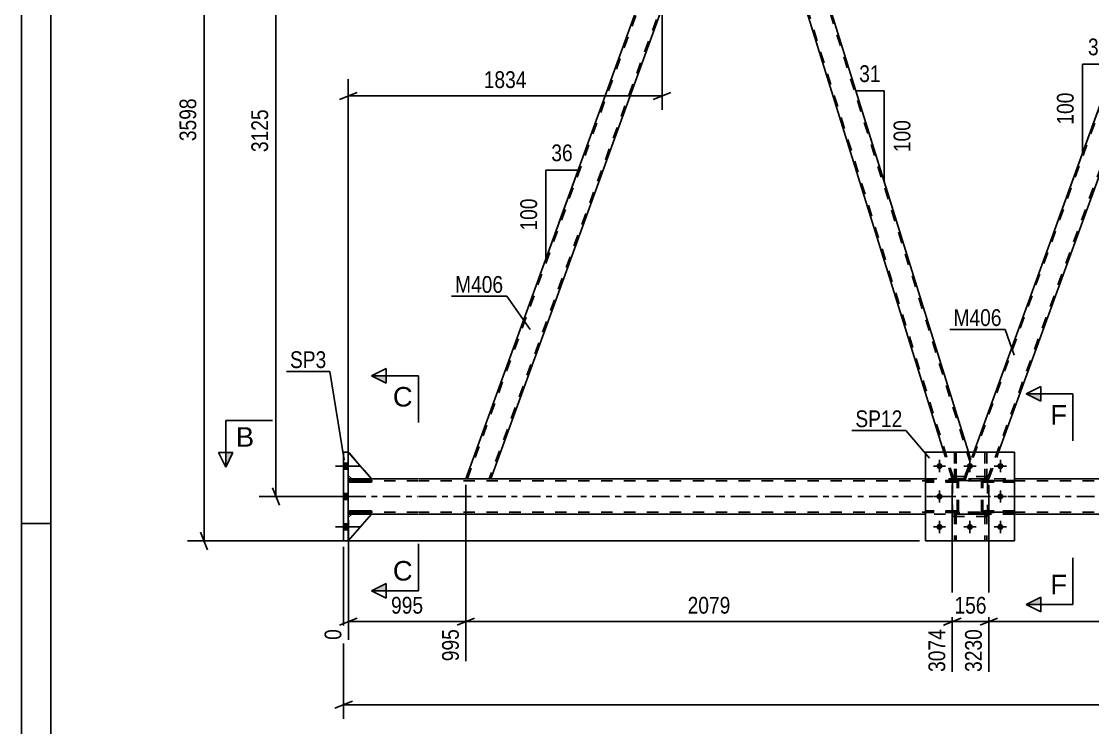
# Model space of a CAD drawing. Header units: millimetres. Extents: x -129 to 712, y -428 to 166.
# Drawn here: x -129.1 to 54, y -164.5 to -43.8 of the extents above; entities that cross this region are included whole.
import ezdxf

# ---------------------------------------------------------------- set-up
doc = ezdxf.new("R2010")
doc.units = ezdxf.units.MM
doc.linetypes.add('DXK_LINE_DOT2', pattern=[3.9198, 1.9599, -1.9599])
doc.linetypes.add('DXK_LINE_DOT3', pattern=[5.9187, 2.979, -0.9799, 0.9799, -0.9799])
doc.styles.add('Arial', font='ARIAL.TTF', dxfattribs={"height": 0.2})
doc.styles.add('Arial Narrow', font='ARIALN.TTF', dxfattribs={"height": 0.2})

# ---------------------------------------------------------------- blocks, each defined once
blk = doc.blocks.new('Unknown-232816670-1133')
at = {"color": 5, "linetype": 'Continuous'}
for p, q in [((-129.06, 166.41), (-129.06, -427.59)), ((-124.06, 161.41), (-124.06, -422.59)), ((-124.06, -129.59), (-129.06, -129.59))]:
    blk.add_line(p, q, dxfattribs=at)
blk = doc.blocks.new('Bolt-232816670-5059 - 5056')
at = {"linetype": 'Continuous'}
for points in [[(-73.2, -120.32), (-73.2, -119.28), (-74, -119.28), (-74, -120.32)], [(-73.2, -120.32), (-73.2, -119.28), (-74, -119.28), (-74, -120.32)], [(-73.2, -120.32), (-73.2, -119.28), (-74, -119.28), (-74, -120.32)], [(-73.2, -125.52), (-73.2, -124.48), (-74, -124.48), (-74, -125.52)], [(-73.2, -125.52), (-73.2, -124.48), (-74, -124.48), (-74, -125.52)], [(-73.2, -130.72), (-73.2, -129.68), (-74, -129.68), (-74, -130.72)], [(-73.2, -130.72), (-73.2, -129.68), (-74, -129.68), (-74, -130.72)], [(-73.2, -130.72), (-73.2, -129.68), (-74, -129.68), (-74, -130.72)]]:
    blk.add_hatch(color=1, dxfattribs=at).paths.add_polyline_path(points)
at = {"color": 1, "linetype": 'Continuous'}
for p, q in [((-75.4, -119.8), (-71.2, -119.8)), ((-75.4, -119.8), (-71.2, -119.8)), ((-75.4, -119.8), (-71.2, -119.8)), ((-74, -119.28), (-73.2, -119.28)), ((-74, -119.28), (-73.2, -119.28)), ((-74, -119.28), (-73.2, -119.28)), ((-74, -120.32), (-73.2, -120.32)), ((-74, -120.32), (-73.2, -120.32)), ((-74, -120.32), (-73.2, -120.32)), ((-74, -124.48), (-73.2, -124.48)), ((-74, -124.48), (-73.2, -124.48)), ((-75.4, -125), (-71.2, -125)), ((-75.4, -125), (-71.2, -125)), ((-74, -125.52), (-73.2, -125.52)), ((-74, -125.52), (-73.2, -125.52)), ((-74, -129.68), (-73.2, -129.68)), ((-74, -129.68), (-73.2, -129.68)), ((-74, -129.68), (-73.2, -129.68)), ((-75.4, -130.2), (-71.2, -130.2)), ((-75.4, -130.2), (-71.2, -130.2)), ((-75.4, -130.2), (-71.2, -130.2)), ((-74, -130.72), (-73.2, -130.72)), ((-74, -130.72), (-73.2, -130.72)), ((-74, -130.72), (-73.2, -130.72))]:
    blk.add_line(p, q, dxfattribs=at)
blk = doc.blocks.new('Part-232816670-5231 - 5056')
at = {"color": 2, "linetype": 'Continuous'}
for p, q in [((-53.1, -122), (-9.93, -3.4)), ((-48.84, -122), (-6.35, -5.25))]:
    blk.add_line(p, q, dxfattribs=at)
at = {"color": 7, "linetype": 'DXK_LINE_DOT2'}
for p, q in [((-52.84, -122), (-9.53, -3)), ((-5.79, -3), (-49.1, -122)), ((-9.79, -3), (-9.93, -3.4)), ((-5.53, -3), (-9.79, -3)), ((-6.35, -5.25), (-5.53, -3)), ((-48.84, -122), (-53.1, -122))]:
    blk.add_line(p, q, dxfattribs=at)
blk = doc.blocks.new('Part-232816670-5072 - 5056')
at = {"color": 2, "linetype": 'Continuous'}
for p, q in [((-73.2, -128.6), (-72.6, -128)), ((-69.2, -128), (-73.2, -132.6)), ((-72.6, -128), (-69.2, -128))]:
    blk.add_line(p, q, dxfattribs=at)
at = {"color": 7, "linetype": 'DXK_LINE_DOT2'}
blk.add_line((-73.2, -132.6), (-73.2, -128.6), dxfattribs=at)
blk = doc.blocks.new('Part-232816670-5073 - 5056')
at = {"color": 2, "linetype": 'Continuous'}
for p, q in [((-69.2, -122), (-73.2, -117.4)), ((-73.2, -121.4), (-72.6, -122)), ((-72.6, -122), (-69.2, -122))]:
    blk.add_line(p, q, dxfattribs=at)
at = {"color": 7, "linetype": 'DXK_LINE_DOT2'}
blk.add_line((-73.2, -117.4), (-73.2, -121.4), dxfattribs=at)
blk = doc.blocks.new('Part-232816670-5074 - 5056')
at = {"color": 7, "linetype": 'DXK_LINE_DOT2'}
for p, q in [((-73.2, -132.6), (-69.2, -128)), ((-72.6, -128), (-73.2, -128.6)), ((-69.2, -128), (-72.6, -128)), ((-73.2, -128.6), (-73.2, -132.6))]:
    blk.add_line(p, q, dxfattribs=at)
blk = doc.blocks.new('Part-232816670-5075 - 5056')
at = {"color": 7, "linetype": 'DXK_LINE_DOT2'}
for p, q in [((-69.2, -122), (-73.2, -117.4)), ((-73.2, -117.4), (-73.2, -121.4)), ((-73.2, -121.4), (-72.6, -122)), ((-72.6, -122), (-69.2, -122))]:
    blk.add_line(p, q, dxfattribs=at)
blk = doc.blocks.new('Part-232816670-5193 - 5056')
at = {"color": 7, "linetype": 'DXK_LINE_DOT2'}
for p, q in [((-69.2, -127.44), (-73.2, -127.44)), ((-73.2, -127.44), (-73.2, -127.76)), ((-73.2, -127.76), (-69.2, -127.76)), ((-72.6, -127.76), (-72.6, -127.44)), ((-69.2, -127.76), (-69.2, -127.44))]:
    blk.add_line(p, q, dxfattribs=at)
blk = doc.blocks.new('Part-232816670-5119 - 5056')
at = {"color": 2, "linetype": 'Continuous'}
for p, q in [((-73.2, -122), (-72.6, -122)), ((-69.2, -122), (-61.2, -122)), ((-61.1, -122), (25.46, -122)), ((195.73, -122), (40.66, -122)), ((-73.2, -128), (-72.6, -128)), ((-69.2, -128), (-61.2, -128)), ((-61.1, -128), (25.46, -128)), ((195.73, -128), (40.66, -128))]:
    blk.add_line(p, q, dxfattribs=at)
at = {"color": 7, "linetype": 'DXK_LINE_DOT2'}
for p, q in [((-73.2, -128), (-73.2, -122)), ((-61.2, -122.32), (-73.2, -122.32)), ((-72.6, -122), (-69.2, -122)), ((599.14, -122.32), (-61.1, -122.32)), ((25.46, -122), (599.14, -122)), ((25.46, -122), (40.66, -122)), ((-61.2, -127.68), (-73.2, -127.68)), ((-72.6, -128), (-69.2, -128)), ((599.14, -127.68), (-61.1, -127.68)), ((40.66, -128), (25.46, -128))]:
    blk.add_line(p, q, dxfattribs=at)
at = {"color": 7, "linetype": 'DXK_LINE_DOT3'}
for p, q in [((-73.2, -125), (-61.2, -125)), ((-61.1, -125), (599.14, -125))]:
    blk.add_line(p, q, dxfattribs=at)
blk = doc.blocks.new('Part-232816670-5192 - 5056')
at = {"color": 2, "linetype": 'Continuous'}
for p, q in [((-73.2, -127.44), (-69.2, -127.44)), ((-73.2, -127.76), (-73.2, -127.44)), ((-69.2, -127.76), (-73.2, -127.76)), ((-69.2, -127.44), (-69.2, -127.76))]:
    blk.add_line(p, q, dxfattribs=at)
at = {"color": 7, "linetype": 'DXK_LINE_DOT2'}
blk.add_line((-72.6, -127.76), (-72.6, -127.44), dxfattribs=at)
blk = doc.blocks.new('Part-232816670-5190 - 5056')
at = {"color": 2, "linetype": 'Continuous'}
for p, q in [((-73.2, -122.24), (-69.2, -122.24)), ((-73.2, -122.56), (-73.2, -122.24)), ((-69.2, -122.56), (-73.2, -122.56)), ((-69.2, -122.24), (-69.2, -122.56))]:
    blk.add_line(p, q, dxfattribs=at)
at = {"color": 7, "linetype": 'DXK_LINE_DOT2'}
blk.add_line((-72.6, -122.56), (-72.6, -122.24), dxfattribs=at)
blk = doc.blocks.new('Part-232816670-5191 - 5056')
at = {"color": 7, "linetype": 'DXK_LINE_DOT2'}
for p, q in [((-69.2, -122.24), (-73.2, -122.24)), ((-73.2, -122.24), (-73.2, -122.56)), ((-73.2, -122.56), (-69.2, -122.56)), ((-72.6, -122.56), (-72.6, -122.24)), ((-69.2, -122.56), (-69.2, -122.24))]:
    blk.add_line(p, q, dxfattribs=at)
blk = doc.blocks.new('Part-232816670-5220 - 5056')
at = {"color": 7, "linetype": 'DXK_LINE_DOT2'}
for p, q in [((36.06, -121.6), (30.06, -121.6)), ((30.06, -128.4), (30.06, -121.6)), ((36.06, -128.4), (36.06, -121.6)), ((36.06, -128.4), (30.06, -128.4))]:
    blk.add_line(p, q, dxfattribs=at)
blk = doc.blocks.new('Part-232816670-5221 - 5056')
at = {"color": 7, "linetype": 'DXK_LINE_DOT2'}
for p, q in [((30.86, -122.48), (30.9, -122.29)), ((30.9, -122.29), (30.86, -122.48)), ((30.86, -127.52), (30.86, -122.48)), ((31.1, -122.48), (31.12, -122.38)), ((31.1, -127.52), (31.1, -122.48)), ((31.12, -122.38), (31.17, -122.31)), ((31.16, -122.03), (31.34, -122)), ((31.34, -122), (31.16, -122.03)), ((31.17, -122.31), (31.25, -122.25)), ((31.25, -122.25), (31.34, -122.24)), ((34.78, -122), (31.34, -122)), ((31.34, -122.24), (34.78, -122.24)), ((34.78, -122), (34.96, -122.03)), ((34.96, -122.03), (34.78, -122)), ((34.78, -122.24), (34.87, -122.25)), ((34.87, -122.25), (34.95, -122.31)), ((34.95, -122.31), (35, -122.38)), ((35, -122.38), (35.02, -122.48)), ((35.02, -127.52), (35.02, -122.48)), ((35.22, -122.29), (35.26, -122.48)), ((35.26, -122.48), (35.22, -122.29)), ((35.26, -127.52), (35.26, -122.48)), ((30.9, -127.7), (30.86, -127.52)), ((30.86, -127.52), (30.9, -127.7)), ((31.12, -127.61), (31.1, -127.52)), ((31.17, -127.69), (31.12, -127.61)), ((31.34, -128), (31.16, -127.96)), ((31.16, -127.96), (31.34, -128)), ((31.25, -127.74), (31.17, -127.69)), ((31.34, -127.76), (31.25, -127.74)), ((34.78, -127.76), (31.34, -127.76)), ((34.78, -128), (31.34, -128)), ((34.87, -127.74), (34.78, -127.76)), ((34.96, -127.96), (34.78, -128)), ((34.78, -128), (34.96, -127.96)), ((34.95, -127.69), (34.87, -127.74)), ((35, -127.61), (34.95, -127.69)), ((35.02, -127.52), (35, -127.61)), ((35.26, -127.52), (35.22, -127.7)), ((35.22, -127.7), (35.26, -127.52))]:
    blk.add_line(p, q, dxfattribs=at)
at = {"color": 7, "linetype": 'DXK_LINE_DOT3'}
blk.add_line((33.06, -125), (33.06, -125), dxfattribs=at)
at = {"color": 7, "linetype": 'DXK_LINE_DOT2'}
for centre, start, end in [((31.34, -122.48), 112.5, 157.5), ((31.34, -122.48), 112.5, 157.5), ((34.78, -122.48), 22.5, 67.5), ((34.78, -122.48), 22.5, 67.5), ((31.34, -127.52), 202.5, 247.5), ((31.34, -127.52), 202.5, 247.5), ((34.78, -127.52), 292.5, 337.5), ((34.78, -127.52), 292.5, 337.5)]:
    blk.add_arc(centre, 0.48, start, end, dxfattribs=at)
blk = doc.blocks.new('Part-232816670-5226 - 5056')
at = {"color": 2, "linetype": 'Continuous'}
for p, q in [((-5.68, -3.4), (-6.35, -5.25)), ((32.8, -117.4), (-2.74, -3.4)), ((28.61, -117.4), (-6.35, -5.25))]:
    blk.add_line(p, q, dxfattribs=at)
at = {"color": 7, "linetype": 'DXK_LINE_DOT2'}
for p, q in [((-5.53, -3), (-5.68, -3.4)), ((-2.86, -3), (-5.53, -3)), ((33.08, -119.12), (-3.11, -3)), ((-2.74, -3.4), (-2.86, -3)), ((30.29, -122), (-6.21, -4.88)), ((30.04, -122), (28.61, -117.4)), ((32.03, -122), (33.22, -118.75)), ((33.22, -118.75), (32.8, -117.4)), ((30.04, -122), (32.03, -122))]:
    blk.add_line(p, q, dxfattribs=at)
blk = doc.blocks.new('Part-232816670-5236 - 5056')
at = {"color": 7, "linetype": 'DXK_LINE_DOT2'}
for p, q in [((32.29, -122), (75.6, -3)), ((36.04, -122), (79.35, -3)), ((75.2, -3.4), (75.35, -3)), ((79.6, -3), (75.35, -3)), ((78.78, -5.25), (79.6, -3)), ((32.03, -122), (33.71, -117.4)), ((36.29, -122), (37.97, -117.4)), ((36.29, -122), (32.03, -122))]:
    blk.add_line(p, q, dxfattribs=at)
at = {"color": 2, "linetype": 'Continuous'}
for p, q in [((33.71, -117.4), (75.2, -3.4)), ((37.97, -117.4), (78.78, -5.25))]:
    blk.add_line(p, q, dxfattribs=at)
blk = doc.blocks.new('Part-232816670-5380 - 5056')
at = {"color": 7, "linetype": 'DXK_LINE_DOT2'}
for p, q in [((30.86, -127.44), (25.46, -127.44)), ((25.46, -127.76), (25.46, -127.44)), ((30.86, -127.76), (25.46, -127.76)), ((30.26, -127.76), (30.26, -127.44)), ((30.86, -127.44), (30.86, -127.76))]:
    blk.add_line(p, q, dxfattribs=at)
blk = doc.blocks.new('Part-232816670-5382 - 5056')
at = {"color": 2, "linetype": 'Continuous'}
blk.add_line((30.73, -117.4), (30.41, -117.4), dxfattribs=at)
at = {"color": 7, "linetype": 'DXK_LINE_DOT2'}
for p, q in [((30.41, -117.4), (30.41, -122.24)), ((30.73, -122.24), (30.73, -117.4)), ((30.41, -121.64), (30.73, -121.64)), ((30.41, -122.24), (30.73, -122.24))]:
    blk.add_line(p, q, dxfattribs=at)
blk = doc.blocks.new('Part-232816670-5276 - 5056')
at = {"color": 2, "linetype": 'Continuous'}
for p, q in [((-74, -117.4), (-73.2, -117.4)), ((-74, -132.6), (-74, -117.4)), ((-73.2, -117.4), (-73.2, -132.6)), ((-73.2, -132.6), (-74, -132.6))]:
    blk.add_line(p, q, dxfattribs=at)
blk = doc.blocks.new('Bolt-232816670-5442 - 5056')
at = {"color": 1, "linetype": 'Continuous'}
for p, q in [((27.86, -118.76), (27.86, -119.45)), ((33.06, -118.76), (33.06, -119.45)), ((38.26, -118.76), (38.26, -119.45)), ((26.82, -119.8), (27.51, -119.8)), ((27.86, -120.84), (27.86, -120.14)), ((28.9, -119.8), (28.21, -119.8)), ((32.02, -119.8), (32.71, -119.8)), ((33.06, -120.84), (33.06, -120.14)), ((34.1, -119.8), (33.41, -119.8)), ((37.22, -119.8), (37.91, -119.8)), ((38.26, -120.84), (38.26, -120.14)), ((39.3, -119.8), (38.61, -119.8)), ((27.86, -123.96), (27.86, -124.65)), ((38.26, -123.96), (38.26, -124.65)), ((26.82, -125), (27.51, -125)), ((27.86, -126.04), (27.86, -125.34)), ((28.9, -125), (28.21, -125)), ((37.22, -125), (37.91, -125)), ((38.26, -126.04), (38.26, -125.34)), ((39.3, -125), (38.61, -125)), ((27.86, -129.16), (27.86, -129.85)), ((33.06, -129.16), (33.06, -129.85)), ((38.26, -129.16), (38.26, -129.85)), ((26.82, -130.2), (27.51, -130.2)), ((27.86, -131.24), (27.86, -130.54)), ((28.9, -130.2), (28.21, -130.2)), ((32.02, -130.2), (32.71, -130.2)), ((33.06, -131.24), (33.06, -130.54)), ((34.1, -130.2), (33.41, -130.2)), ((37.22, -130.2), (37.91, -130.2)), ((38.26, -131.24), (38.26, -130.54)), ((39.3, -130.2), (38.61, -130.2))]:
    blk.add_line(p, q, dxfattribs=at)
blk = doc.blocks.new('Part-232816670-5328 - 5056')
at = {"color": 7, "linetype": 'DXK_LINE_DOT2'}
for p, q in [((35.93, -127.76), (35.61, -127.76)), ((35.61, -127.76), (35.61, -132.6)), ((35.93, -127.76), (35.93, -132.6)), ((35.61, -128.36), (35.93, -128.36)), ((35.61, -132.6), (35.93, -132.6))]:
    blk.add_line(p, q, dxfattribs=at)
blk = doc.blocks.new('Part-232816670-5329 - 5056')
at = {"color": 7, "linetype": 'DXK_LINE_DOT2'}
for p, q in [((30.73, -127.76), (30.41, -127.76)), ((30.41, -127.76), (30.41, -132.6)), ((30.73, -127.76), (30.73, -132.6)), ((30.41, -128.36), (30.73, -128.36)), ((30.41, -132.6), (30.73, -132.6))]:
    blk.add_line(p, q, dxfattribs=at)
blk = doc.blocks.new('Part-232816670-5332 - 5056')
at = {"color": 7, "linetype": 'DXK_LINE_DOT2'}
for p, q in [((40.66, -122.24), (35.26, -122.24)), ((35.26, -122.24), (35.26, -122.56)), ((35.26, -122.56), (40.66, -122.56)), ((35.86, -122.56), (35.86, -122.24)), ((40.66, -122.56), (40.66, -122.24))]:
    blk.add_line(p, q, dxfattribs=at)
blk = doc.blocks.new('Part-232816670-5335 - 5056')
at = {"color": 7, "linetype": 'DXK_LINE_DOT2'}
for p, q in [((40.66, -127.44), (35.26, -127.44)), ((35.26, -127.44), (35.26, -127.76)), ((35.26, -127.76), (40.66, -127.76)), ((35.86, -127.76), (35.86, -127.44)), ((40.66, -127.76), (40.66, -127.44))]:
    blk.add_line(p, q, dxfattribs=at)
blk = doc.blocks.new('Part-232816670-5338 - 5056')
at = {"color": 7, "linetype": 'DXK_LINE_DOT2'}
for p, q in [((30.86, -122.24), (25.46, -122.24)), ((25.46, -122.24), (25.46, -122.56)), ((30.86, -122.56), (25.46, -122.56)), ((30.26, -122.56), (30.26, -122.24)), ((30.86, -122.56), (30.86, -122.24))]:
    blk.add_line(p, q, dxfattribs=at)
blk = doc.blocks.new('Part-232816670-5341 - 5056')
at = {"color": 7, "linetype": 'DXK_LINE_DOT2'}
for p, q in [((30.86, -127.44), (25.46, -127.44)), ((25.46, -127.44), (25.46, -127.76)), ((30.86, -127.76), (25.46, -127.76)), ((30.26, -127.76), (30.26, -127.44)), ((30.86, -127.76), (30.86, -127.44))]:
    blk.add_line(p, q, dxfattribs=at)
blk = doc.blocks.new('Part-232816670-5365 - 5056')
at = {"color": 7, "linetype": 'DXK_LINE_DOT2'}
for p, q in [((25.46, -117.4), (25.46, -132.6)), ((25.46, -117.4), (40.66, -117.4)), ((40.66, -117.4), (40.66, -132.6)), ((25.46, -132.6), (40.66, -132.6))]:
    blk.add_line(p, q, dxfattribs=at)
blk = doc.blocks.new('Part-232816670-5370 - 5056')
at = {"color": 2, "linetype": 'Continuous'}
for p, q in [((40.66, -117.4), (25.46, -117.4)), ((25.46, -117.4), (25.46, -132.6)), ((40.66, -117.4), (40.66, -132.6)), ((40.66, -132.6), (25.46, -132.6))]:
    blk.add_line(p, q, dxfattribs=at)
blk = doc.blocks.new('Part-232816670-5371 - 5056')
at = {"color": 7, "linetype": 'DXK_LINE_DOT2'}
for p, q in [((35.61, -122.24), (35.61, -117.4)), ((35.61, -117.4), (35.93, -117.4)), ((35.93, -117.4), (35.93, -122.24)), ((35.61, -121.64), (35.93, -121.64)), ((35.93, -122.24), (35.61, -122.24))]:
    blk.add_line(p, q, dxfattribs=at)
blk = doc.blocks.new('Part-232816670-5372 - 5056')
at = {"color": 7, "linetype": 'DXK_LINE_DOT2'}
for p, q in [((30.41, -122.24), (30.41, -117.4)), ((30.41, -117.4), (30.73, -117.4)), ((30.73, -117.4), (30.73, -122.24)), ((30.41, -121.64), (30.73, -121.64)), ((30.73, -122.24), (30.41, -122.24))]:
    blk.add_line(p, q, dxfattribs=at)
blk = doc.blocks.new('Part-232816670-5373 - 5056')
at = {"color": 7, "linetype": 'DXK_LINE_DOT2'}
for p, q in [((35.61, -127.76), (35.93, -127.76)), ((35.61, -127.76), (35.61, -132.6)), ((35.93, -127.76), (35.93, -132.6)), ((35.61, -128.36), (35.93, -128.36)), ((35.93, -132.6), (35.61, -132.6))]:
    blk.add_line(p, q, dxfattribs=at)
blk = doc.blocks.new('Part-232816670-5374 - 5056')
at = {"color": 7, "linetype": 'DXK_LINE_DOT2'}
for p, q in [((30.41, -127.76), (30.73, -127.76)), ((30.41, -127.76), (30.41, -132.6)), ((30.73, -127.76), (30.73, -132.6)), ((30.41, -128.36), (30.73, -128.36)), ((30.73, -132.6), (30.41, -132.6))]:
    blk.add_line(p, q, dxfattribs=at)
blk = doc.blocks.new('Part-232816670-5375 - 5056')
at = {"color": 7, "linetype": 'DXK_LINE_DOT2'}
for p, q in [((30.86, -122.48), (30.9, -122.29)), ((30.9, -122.29), (30.86, -122.48)), ((30.86, -127.52), (30.86, -122.48)), ((31.1, -122.48), (31.12, -122.38)), ((31.1, -127.52), (31.1, -122.48)), ((31.12, -122.38), (31.17, -122.31)), ((31.16, -122.03), (31.34, -122)), ((31.34, -122), (31.16, -122.03)), ((31.17, -122.31), (31.25, -122.25)), ((31.25, -122.25), (31.34, -122.24)), ((34.78, -122), (31.34, -122)), ((31.34, -122.24), (34.78, -122.24)), ((34.78, -122), (34.96, -122.03)), ((34.96, -122.03), (34.78, -122)), ((34.78, -122.24), (34.87, -122.25)), ((34.87, -122.25), (34.95, -122.31)), ((34.95, -122.31), (35, -122.38)), ((35, -122.38), (35.02, -122.48)), ((35.02, -127.52), (35.02, -122.48)), ((35.22, -122.29), (35.26, -122.48)), ((35.26, -122.48), (35.22, -122.29)), ((35.26, -127.52), (35.26, -122.48)), ((30.9, -127.7), (30.86, -127.52)), ((30.86, -127.52), (30.9, -127.7)), ((31.12, -127.61), (31.1, -127.52)), ((31.17, -127.69), (31.12, -127.61)), ((31.34, -128), (31.16, -127.96)), ((31.16, -127.96), (31.34, -128)), ((31.25, -127.74), (31.17, -127.69)), ((31.34, -127.76), (31.25, -127.74)), ((34.78, -127.76), (31.34, -127.76)), ((34.78, -128), (31.34, -128)), ((34.87, -127.74), (34.78, -127.76)), ((34.96, -127.96), (34.78, -128)), ((34.78, -128), (34.96, -127.96)), ((34.95, -127.69), (34.87, -127.74)), ((35, -127.61), (34.95, -127.69)), ((35.02, -127.52), (35, -127.61)), ((35.26, -127.52), (35.22, -127.7)), ((35.22, -127.7), (35.26, -127.52))]:
    blk.add_line(p, q, dxfattribs=at)
at = {"color": 7, "linetype": 'DXK_LINE_DOT3'}
blk.add_line((33.06, -125), (33.06, -125), dxfattribs=at)
at = {"color": 7, "linetype": 'DXK_LINE_DOT2'}
for centre, start, end in [((31.34, -122.48), 112.5, 157.5), ((31.34, -122.48), 112.5, 157.5), ((34.78, -122.48), 22.5, 67.5), ((34.78, -122.48), 22.5, 67.5), ((31.34, -127.52), 202.5, 247.5), ((31.34, -127.52), 202.5, 247.5), ((34.78, -127.52), 292.5, 337.5), ((34.78, -127.52), 292.5, 337.5)]:
    blk.add_arc(centre, 0.48, start, end, dxfattribs=at)
blk = doc.blocks.new('Part-232816670-5376 - 5056')
at = {"color": 7, "linetype": 'DXK_LINE_DOT2'}
for p, q in [((36.06, -121.6), (30.06, -121.6)), ((30.06, -128.4), (30.06, -121.6)), ((36.06, -128.4), (36.06, -121.6)), ((36.06, -128.4), (30.06, -128.4))]:
    blk.add_line(p, q, dxfattribs=at)
blk = doc.blocks.new('Part-232816670-5377 - 5056')
at = {"color": 7, "linetype": 'DXK_LINE_DOT2'}
for p, q in [((35.26, -122.56), (35.26, -122.24)), ((35.26, -122.24), (40.66, -122.24)), ((40.66, -122.56), (35.26, -122.56)), ((35.86, -122.56), (35.86, -122.24)), ((40.66, -122.24), (40.66, -122.56))]:
    blk.add_line(p, q, dxfattribs=at)
blk = doc.blocks.new('Part-232816670-5378 - 5056')
at = {"color": 7, "linetype": 'DXK_LINE_DOT2'}
for p, q in [((35.26, -127.76), (35.26, -127.44)), ((35.26, -127.44), (40.66, -127.44)), ((40.66, -127.76), (35.26, -127.76)), ((35.86, -127.76), (35.86, -127.44)), ((40.66, -127.44), (40.66, -127.76))]:
    blk.add_line(p, q, dxfattribs=at)
blk = doc.blocks.new('Part-232816670-5379 - 5056')
at = {"color": 7, "linetype": 'DXK_LINE_DOT2'}
for p, q in [((30.86, -122.24), (25.46, -122.24)), ((25.46, -122.56), (25.46, -122.24)), ((30.86, -122.56), (25.46, -122.56)), ((30.26, -122.56), (30.26, -122.24)), ((30.86, -122.24), (30.86, -122.56))]:
    blk.add_line(p, q, dxfattribs=at)
blk = doc.blocks.new('Part-232816670-5381 - 5056')
at = {"color": 2, "linetype": 'Continuous'}
blk.add_line((35.93, -117.4), (35.61, -117.4), dxfattribs=at)
at = {"color": 7, "linetype": 'DXK_LINE_DOT2'}
for p, q in [((35.61, -117.4), (35.61, -122.24)), ((35.93, -122.24), (35.93, -117.4)), ((35.61, -121.64), (35.93, -121.64)), ((35.61, -122.24), (35.93, -122.24))]:
    blk.add_line(p, q, dxfattribs=at)
blk = doc.blocks.new('Bolt-232816670-5441 - 5056')
at = {"linetype": 'Continuous'}
for points in [[(28.38, -119.8, -1), (27.34, -119.8, -1)], [(33.58, -119.8, -1), (32.54, -119.8, -1)], [(38.78, -119.8, -1), (37.74, -119.8, -1)], [(28.38, -125, -1), (27.34, -125, -1)], [(38.78, -125, -1), (37.74, -125, -1)], [(28.38, -130.2, -1), (27.34, -130.2, -1)], [(33.58, -130.2, -1), (32.54, -130.2, -1)], [(38.78, -130.2, -1), (37.74, -130.2, -1)]]:
    blk.add_hatch(color=1, dxfattribs=at).paths.add_polyline_path(points)
at = {"color": 1, "linetype": 'Continuous'}
for p, q in [((27.86, -118.76), (27.86, -120.84)), ((33.06, -118.76), (33.06, -120.84)), ((38.26, -118.76), (38.26, -120.84)), ((28.9, -119.8), (26.82, -119.8)), ((34.1, -119.8), (32.02, -119.8)), ((39.3, -119.8), (37.22, -119.8)), ((27.86, -123.96), (27.86, -126.04)), ((38.26, -123.96), (38.26, -126.04)), ((28.9, -125), (26.82, -125)), ((39.3, -125), (37.22, -125)), ((27.86, -129.16), (27.86, -131.24)), ((33.06, -129.16), (33.06, -131.24)), ((38.26, -129.16), (38.26, -131.24)), ((28.9, -130.2), (26.82, -130.2)), ((34.1, -130.2), (32.02, -130.2)), ((39.3, -130.2), (37.22, -130.2))]:
    blk.add_line(p, q, dxfattribs=at)
blk = doc.blocks.new('StraightDimension-232816670-81074 - 5056')
at = {"color": 7, "linetype": 'Continuous'}
for p, q in [((-53.1, -123), (-53.1, -153.14)), ((30.04, -123), (30.04, -154.97)), ((-51.6, -145.76), (-54.6, -146.96)), ((-53.1, -146.36), (30.04, -146.36)), ((28.54, -146.96), (31.54, -145.76))]:
    blk.add_line(p, q, dxfattribs=at)
at = {"color": 0}
blk.add_wipeout([(-7.27, -145.61), (-7.27, -141.41), (-15.79, -141.41), (-15.79, -145.61)], dxfattribs=at)
at = {"color": 0, "linetype": 'Continuous'}
blk.add_wipeout([(29.44, -147.06), (25.24, -147.06), (25.24, -155.57), (29.44, -155.57)], dxfattribs=at)
at = {"color": 3, "style": 'Arial Narrow'}
blk.add_text('2079', height=2.863, dxfattribs=at).set_placement((-15.19, -145.01))
at = {"color": 3, "linetype": 'Continuous', "style": 'Arial Narrow'}
blk.add_text('3074', height=2.863, rotation=90.0002, dxfattribs=at).set_placement((28.84, -154.97))
blk = doc.blocks.new('AngleDimension-232816670-62075 - 5056')
at = {"color": 7, "linetype": 'Continuous'}
for p, q in [((52.29, -51.12), (57.83, -51.12)), ((52.29, -66.34), (57.83, -51.12)), ((52.29, -66.34), (52.29, -51.12)), ((47.95, -78.27), (52.29, -66.34))]:
    blk.add_line(p, q, dxfattribs=at)
at = {"color": 0}
for points in [[(57.49, -50.22), (57.49, -46.02), (52.63, -46.02), (52.63, -50.22)], [(51.39, -55.39), (47.19, -55.39), (47.19, -62.07), (51.39, -62.07)]]:
    blk.add_wipeout(points, dxfattribs=at)
at = {"color": 3, "style": 'Arial Narrow'}
blk.add_text('36', height=2.863, dxfattribs=at).set_placement((53.23, -49.62))
blk.add_text('100', height=2.863, rotation=90.0002, dxfattribs=at).set_placement((50.79, -61.47))
blk = doc.blocks.new('StraightDimension-232816670-34284 - 5056')
at = {"color": 7, "linetype": 'Continuous'}
for p, q in [((-84.95, -1.5), (-86.15, 1.5)), ((-20.57, 0), (-88.4, 0)), ((-85.55, -125), (-85.55, 0)), ((-86.15, -123.5), (-84.95, -126.5)), ((-74.2, -125), (-88.4, -125))]:
    blk.add_line(p, q, dxfattribs=at)
at = {"color": 0}
blk.add_wipeout([(-86.3, -58.24), (-90.5, -58.24), (-90.5, -66.76), (-86.3, -66.76)], dxfattribs=at)
at = {"color": 3, "style": 'Arial Narrow'}
blk.add_text('3125', height=2.863, rotation=90.0002, dxfattribs=at).set_placement((-86.9, -66.16))
blk = doc.blocks.new('StraightDimension-232816670-34314 - 5056')
at = {"color": 7, "linetype": 'Continuous'}
for p, q in [((-19.57, -4), (-19.57, -58.96)), ((-73.2, -121), (-73.2, -53.71)), ((-71.7, -55.96), (-74.7, -57.16)), ((-73.2, -56.56), (-19.57, -56.56)), ((-21.07, -57.16), (-18.07, -55.96))]:
    blk.add_line(p, q, dxfattribs=at)
at = {"color": 0}
blk.add_wipeout([(-42.13, -55.81), (-42.13, -51.61), (-50.64, -51.61), (-50.64, -55.81)], dxfattribs=at)
at = {"color": 3, "style": 'Arial Narrow'}
blk.add_text('1834', height=2.863, dxfattribs=at).set_placement((-50.04, -55.21))
blk = doc.blocks.new('StraightDimension-232816670-79061 - 5056')
at = {"color": 7, "linetype": 'Continuous'}
for p, q in [((-74, -133.6), (-74, -162.97)), ((-72.5, -159.97), (-75.5, -161.17)), ((-74, -160.57), (657.63, -160.57))]:
    blk.add_line(p, q, dxfattribs=at)
blk = doc.blocks.new('AngleDimension-232816670-38187 - 5056')
at = {"color": 7, "linetype": 'Continuous'}
for p, q in [((18.38, -55.69), (13.56, -55.69)), ((18.38, -71.16), (13.56, -55.69)), ((18.38, -71.16), (18.38, -55.69)), ((21.3, -80.52), (18.38, -71.16))]:
    blk.add_line(p, q, dxfattribs=at)
at = {"color": 0}
for points in [[(18.4, -54.79), (18.4, -50.59), (13.54, -50.59), (13.54, -54.79)], [(23.48, -60.08), (19.28, -60.08), (19.28, -66.77), (23.48, -66.77)]]:
    blk.add_wipeout(points, dxfattribs=at)
at = {"color": 3, "style": 'Arial Narrow'}
blk.add_text('31', height=2.863, dxfattribs=at).set_placement((14.14, -54.19))
blk.add_text('100', height=2.863, rotation=90.0002, dxfattribs=at).set_placement((22.88, -66.17))
blk = doc.blocks.new('AngleDimension-232816670-62059 - 5056')
at = {"color": 7, "linetype": 'Continuous'}
for p, q in [((-39.43, -69.22), (-33.89, -69.22)), ((-39.43, -84.44), (-33.89, -69.22)), ((-39.43, -84.44), (-39.43, -69.22)), ((-37.18, -78.27), (-33.89, -69.22))]:
    blk.add_line(p, q, dxfattribs=at)
at = {"color": 0}
for points in [[(-34.23, -68.32), (-34.23, -64.12), (-39.09, -64.12), (-39.09, -68.32)], [(-40.33, -73.49), (-44.53, -73.49), (-44.53, -80.17), (-40.33, -80.17)]]:
    blk.add_wipeout(points, dxfattribs=at)
at = {"color": 3, "style": 'Arial Narrow'}
blk.add_text('36', height=2.863, dxfattribs=at).set_placement((-38.49, -67.72))
blk.add_text('100', height=2.863, rotation=90.0002, dxfattribs=at).set_placement((-40.93, -79.57))
blk = doc.blocks.new('StraightDimension-232816670-81072 - 5056')
at = {"color": 7, "linetype": 'Continuous'}
for p, q in [((36.29, -123), (36.29, -154.97)), ((115.17, -123), (115.17, -154.97)), ((37.79, -145.76), (34.79, -146.96)), ((36.29, -146.36), (115.17, -146.36)), ((113.67, -146.96), (116.67, -145.76))]:
    blk.add_line(p, q, dxfattribs=at)
at = {"color": 0}
blk.add_wipeout([(79.99, -145.61), (79.99, -141.41), (71.48, -141.41), (71.48, -145.61)], dxfattribs=at)
at = {"color": 0, "linetype": 'Continuous'}
blk.add_wipeout([(114.57, -147.06), (110.37, -147.06), (110.37, -155.57), (114.57, -155.57)], dxfattribs=at)
at = {"color": 3, "style": 'Arial Narrow'}
blk.add_text('1972', height=2.863, dxfattribs=at).set_placement((72.08, -145.01))
at = {"color": 3, "linetype": 'Continuous', "style": 'Arial Narrow'}
blk.add_text('5202', height=2.863, rotation=90.0002, dxfattribs=at).set_placement((113.97, -154.97))
blk = doc.blocks.new('StraightDimension-232816670-81073 - 5056')
at = {"color": 7, "linetype": 'Continuous'}
for p, q in [((30.04, -123), (30.04, -154.97)), ((36.29, -123), (36.29, -154.97)), ((28.54, -146.96), (31.54, -145.76)), ((30.04, -146.36), (36.29, -146.36)), ((37.79, -145.76), (34.79, -146.96))]:
    blk.add_line(p, q, dxfattribs=at)
at = {"color": 0}
blk.add_wipeout([(36.51, -145.61), (36.51, -141.41), (29.82, -141.41), (29.82, -145.61)], dxfattribs=at)
at = {"color": 0, "linetype": 'Continuous'}
blk.add_wipeout([(35.69, -147.06), (31.49, -147.06), (31.49, -155.57), (35.69, -155.57)], dxfattribs=at)
at = {"color": 3, "style": 'Arial Narrow'}
blk.add_text('156', height=2.863, dxfattribs=at).set_placement((30.42, -145.01))
at = {"color": 3, "linetype": 'Continuous', "style": 'Arial Narrow'}
blk.add_text('3230', height=2.863, rotation=90.0002, dxfattribs=at).set_placement((35.09, -154.97))
blk = doc.blocks.new('StraightDimension-232816670-81075 - 5056')
at = {"color": 7, "linetype": 'Continuous'}
for p, q in [((-53.1, -123), (-53.1, -153.14)), ((-73.18, -129), (-73.18, -149.49)), ((-71.68, -145.76), (-74.68, -146.96)), ((-73.18, -146.36), (-53.1, -146.36)), ((-54.6, -146.96), (-51.6, -145.76))]:
    blk.add_line(p, q, dxfattribs=at)
at = {"color": 0}
blk.add_wipeout([(-59.8, -145.61), (-59.8, -141.41), (-66.48, -141.41), (-66.48, -145.61)], dxfattribs=at)
at = {"color": 0, "linetype": 'Continuous'}
for points in [[(-73.78, -147.06), (-77.98, -147.06), (-77.98, -150.09), (-73.78, -150.09)], [(-53.7, -147.06), (-57.9, -147.06), (-57.9, -153.74), (-53.7, -153.74)]]:
    blk.add_wipeout(points, dxfattribs=at)
at = {"color": 3, "style": 'Arial Narrow'}
blk.add_text('995', height=2.863, dxfattribs=at).set_placement((-65.88, -145.01))
at = {"color": 3, "linetype": 'Continuous', "style": 'Arial Narrow'}
for s, height, p in [('0', 2.86, (-74.38, -149.49)), ('995', 2.863, (-54.3, -153.14))]:
    blk.add_text(s, height=height, rotation=90.0002, dxfattribs=at).set_placement(p)
blk = doc.blocks.new('StraightDimension-232816670-82700 - 5056')
at = {"color": 7, "linetype": 'Continuous'}
for p, q in [((-97.23, 9.82), (-98.43, 12.82)), ((15.17, 11.32), (-100.68, 11.32)), ((-97.83, -132.6), (-97.83, 11.32)), ((-98.43, -131.1), (-97.23, -134.1)), ((24.46, -132.6), (-100.68, -132.6))]:
    blk.add_line(p, q, dxfattribs=at)
at = {"color": 0}
blk.add_wipeout([(-98.58, -56.38), (-102.78, -56.38), (-102.78, -64.89), (-98.58, -64.89)], dxfattribs=at)
at = {"color": 3, "style": 'Arial Narrow'}
blk.add_text('3598', height=2.863, rotation=90.0002, dxfattribs=at).set_placement((-99.18, -64.29))
blk = doc.blocks.new('Mark-232816670-5272 - 5056')
at = {"color": 0}
blk.add_wipeout([(-76.95, -103.05), (-76.95, -100.05), (-83.16, -100.05), (-83.16, -103.05)], dxfattribs=at)
blk.add_wipeout([(-76.95, -103.05), (-76.95, -100.05), (-83.16, -100.05), (-83.16, -103.05)], dxfattribs=at)
at = {"color": 30, "linetype": 'Continuous'}
for p in [(-83.76, -103.65), (-73.91, -118.71)]:
    blk.add_line(p, (-76.35, -103.65), dxfattribs=at)
at = {"color": 3, "style": 'Arial Narrow'}
blk.add_text('SP3', height=2.863, dxfattribs=at).set_placement((-83.16, -103.05))
blk = doc.blocks.new('SectionMark-232816670-6621 - 5056')
at = {"linetype": 'Continuous'}
for points in [[(-66.7, -104.38), (-66.7, -105.63), (-69.2, -104.38)], [(-66.7, -139.86), (-66.7, -141.11), (-69.2, -141.11)]]:
    blk.add_hatch(color=6, dxfattribs=at).paths.add_polyline_path(points)
at = {"color": 6, "linetype": 'Continuous'}
for p, q in [((-69.2, -104.38), (-66.7, -103.13)), ((-66.7, -105.63), (-66.7, -103.13)), ((-61.2, -104.38), (-69.2, -104.38)), ((-69.2, -104.38), (-66.7, -105.63)), ((-61.2, -104.38), (-61.2, -112.38)), ((-61.2, -141.11), (-61.2, -133.11)), ((-69.2, -141.11), (-66.7, -139.86)), ((-66.7, -139.86), (-66.7, -142.36)), ((-61.2, -141.11), (-69.2, -141.11)), ((-66.7, -142.36), (-69.2, -141.11))]:
    blk.add_line(p, q, dxfattribs=at)
at = {"color": 0, "linetype": 'Continuous'}
for points in [[(-62.2, -109.63), (-62.2, -106.13), (-65.57, -106.13), (-65.57, -109.63)], [(-62.2, -139.36), (-62.2, -135.86), (-65.57, -135.86), (-65.57, -139.36)]]:
    blk.add_wipeout(points, dxfattribs=at)
at = {"color": 3, "linetype": 'Continuous', "style": 'Arial'}
for p in [(-65.57, -109.63), (-65.57, -139.36)]:
    blk.add_text('C', height=3.34, dxfattribs=at).set_placement(p)
blk = doc.blocks.new('Mark-232816670-5366 - 5056')
at = {"color": 0}
blk.add_wipeout([(21.52, -113.15), (21.52, -110.15), (13.48, -110.15), (13.48, -113.15)], dxfattribs=at)
blk.add_wipeout([(21.52, -113.15), (21.52, -110.15), (13.48, -110.15), (13.48, -113.15)], dxfattribs=at)
at = {"color": 30, "linetype": 'Continuous'}
for p in [(12.88, -113.75), (26.13, -118.43)]:
    blk.add_line(p, (22.12, -113.75), dxfattribs=at)
at = {"color": 3, "style": 'Arial Narrow'}
blk.add_text('SP12', height=2.863, dxfattribs=at).set_placement((13.48, -113.15))
blk = doc.blocks.new('SectionMark-232816670-6613 - 5056')
at = {"linetype": 'Continuous'}
for points in [[(45.16, -107.46), (45.16, -108.71), (42.66, -107.46)], [(45.16, -142.21), (45.16, -143.46), (42.66, -143.46)]]:
    blk.add_hatch(color=6, dxfattribs=at).paths.add_polyline_path(points)
at = {"color": 6, "linetype": 'Continuous'}
for p, q in [((42.66, -107.46), (45.16, -106.21)), ((50.66, -107.46), (42.66, -107.46)), ((42.66, -107.46), (45.16, -108.71)), ((45.16, -108.71), (45.16, -106.21)), ((50.66, -107.46), (50.66, -115.46)), ((50.66, -143.46), (50.66, -135.46)), ((42.66, -143.46), (45.16, -142.21)), ((45.16, -142.21), (45.16, -144.71)), ((50.66, -143.46), (42.66, -143.46)), ((45.16, -144.71), (42.66, -143.46))]:
    blk.add_line(p, q, dxfattribs=at)
at = {"color": 0, "linetype": 'Continuous'}
for points in [[(49.66, -112.71), (49.66, -109.21), (46.81, -109.21), (46.81, -112.71)], [(49.66, -141.71), (49.66, -138.21), (46.81, -138.21), (46.81, -141.71)]]:
    blk.add_wipeout(points, dxfattribs=at)
at = {"color": 3, "linetype": 'Continuous', "style": 'Arial'}
for p in [(46.81, -112.71), (46.81, -141.71)]:
    blk.add_text('F', height=3.34, dxfattribs=at).set_placement(p)
blk = doc.blocks.new('SectionMark-232816670-6623 - 5056')
at = {"linetype": 'Continuous'}
blk.add_hatch(color=6, dxfattribs=at).paths.add_polyline_path([(-94.15, -117.5), (-92.9, -117.5), (-94.15, -120)])
at = {"color": 6, "linetype": 'Continuous'}
for p, q in [((-94.15, -112), (-86.15, -112)), ((-94.15, -112), (-94.15, -120)), ((-94.15, -120), (-95.4, -117.5)), ((-92.9, -117.5), (-95.4, -117.5)), ((-94.15, -120), (-92.9, -117.5))]:
    blk.add_line(p, q, dxfattribs=at)
at = {"color": 0, "linetype": 'Continuous'}
blk.add_wipeout([(-89.28, -116.5), (-89.28, -113), (-92.4, -113), (-92.4, -116.5)], dxfattribs=at)
at = {"color": 3, "linetype": 'Continuous', "style": 'Arial'}
blk.add_text('B', height=3.34, dxfattribs=at).set_placement((-92.4, -116.5))
blk = doc.blocks.new('Mark-232816670-38130 - 5056')
at = {"color": 0}
blk.add_wipeout([(-46.71, -90.2), (-46.71, -87.2), (-54.94, -87.2), (-54.94, -90.2)], dxfattribs=at)
blk.add_wipeout([(-46.71, -90.2), (-46.71, -87.2), (-54.94, -87.2), (-54.94, -90.2)], dxfattribs=at)
at = {"color": 30, "linetype": 'Continuous'}
for p in [(-55.54, -90.8), (-42.09, -96.49)]:
    blk.add_line(p, (-46.11, -90.8), dxfattribs=at)
at = {"color": 3, "style": 'Arial Narrow'}
blk.add_text('M406', height=2.863, dxfattribs=at).set_placement((-54.94, -90.2))
blk = doc.blocks.new('Mark-232816670-38133 - 5056')
at = {"color": 0}
blk.add_wipeout([(38.47, -95.87), (38.47, -92.87), (30.25, -92.87), (30.25, -95.87)], dxfattribs=at)
blk.add_wipeout([(38.47, -95.87), (38.47, -92.87), (30.25, -92.87), (30.25, -95.87)], dxfattribs=at)
at = {"color": 30, "linetype": 'Continuous'}
for p in [(29.65, -96.47), (40.6, -100.84)]:
    blk.add_line(p, (39.07, -96.47), dxfattribs=at)
at = {"color": 3, "style": 'Arial Narrow'}
blk.add_text('M406', height=2.863, dxfattribs=at).set_placement((30.25, -95.87))

msp = doc.modelspace()

# ---------------------------------------------------------------- block references
for name in ['Unknown-232816670-1133', 'Part-232816670-5231 - 5056', 'Part-232816670-5226 - 5056', 'Part-232816670-5236 - 5056', 'Part-232816670-5276 - 5056', 'Part-232816670-5073 - 5056', 'Part-232816670-5075 - 5056', 'Part-232816670-5365 - 5056', 'Part-232816670-5370 - 5056', 'Bolt-232816670-5442 - 5056', 'Bolt-232816670-5441 - 5056', 'Part-232816670-5382 - 5056', 'Part-232816670-5372 - 5056', 'Part-232816670-5371 - 5056', 'Part-232816670-5381 - 5056', 'Bolt-232816670-5059 - 5056', 'Part-232816670-5119 - 5056', 'Part-232816670-5190 - 5056', 'Part-232816670-5191 - 5056', 'Part-232816670-5338 - 5056', 'Part-232816670-5379 - 5056', 'Part-232816670-5220 - 5056', 'Part-232816670-5376 - 5056', 'Part-232816670-5221 - 5056', 'Part-232816670-5375 - 5056', 'Part-232816670-5332 - 5056', 'Part-232816670-5377 - 5056', 'Part-232816670-5193 - 5056', 'Part-232816670-5192 - 5056', 'Part-232816670-5072 - 5056', 'Part-232816670-5074 - 5056', 'Part-232816670-5380 - 5056', 'Part-232816670-5341 - 5056', 'Part-232816670-5329 - 5056', 'Part-232816670-5374 - 5056', 'Part-232816670-5335 - 5056', 'Part-232816670-5378 - 5056', 'Part-232816670-5328 - 5056', 'Part-232816670-5373 - 5056']:
    msp.add_blockref(name, (0, 0))

# ---------------------------------------------------------------- next in the draw order: block references
for name in ['AngleDimension-232816670-62075 - 5056', 'StraightDimension-232816670-81074 - 5056']:
    msp.add_blockref(name, (0, 0))

# ---------------------------------------------------------------- next in the draw order: block references
msp.add_blockref('StraightDimension-232816670-34284 - 5056', (0, 0))

# ---------------------------------------------------------------- next in the draw order: block references
msp.add_blockref('StraightDimension-232816670-34314 - 5056', (0, 0))

# ---------------------------------------------------------------- next in the draw order: block references
msp.add_blockref('StraightDimension-232816670-79061 - 5056', (0, 0))

# ---------------------------------------------------------------- next in the draw order: block references
for name in ['AngleDimension-232816670-38187 - 5056', 'AngleDimension-232816670-62059 - 5056', 'Mark-232816670-38133 - 5056', 'StraightDimension-232816670-81075 - 5056', 'StraightDimension-232816670-81072 - 5056']:
    msp.add_blockref(name, (0, 0))

# ---------------------------------------------------------------- next in the draw order: block references
for name in ['StraightDimension-232816670-82700 - 5056', 'SectionMark-232816670-6613 - 5056', 'StraightDimension-232816670-81073 - 5056']:
    msp.add_blockref(name, (0, 0))

# ---------------------------------------------------------------- next in the draw order: block references
for name in ['Mark-232816670-38130 - 5056', 'Mark-232816670-5272 - 5056', 'SectionMark-232816670-6621 - 5056', 'Mark-232816670-5366 - 5056']:
    msp.add_blockref(name, (0, 0))

# ---------------------------------------------------------------- next in the draw order: block references
msp.add_blockref('SectionMark-232816670-6623 - 5056', (0, 0))

doc.saveas('drawing.dxf')
